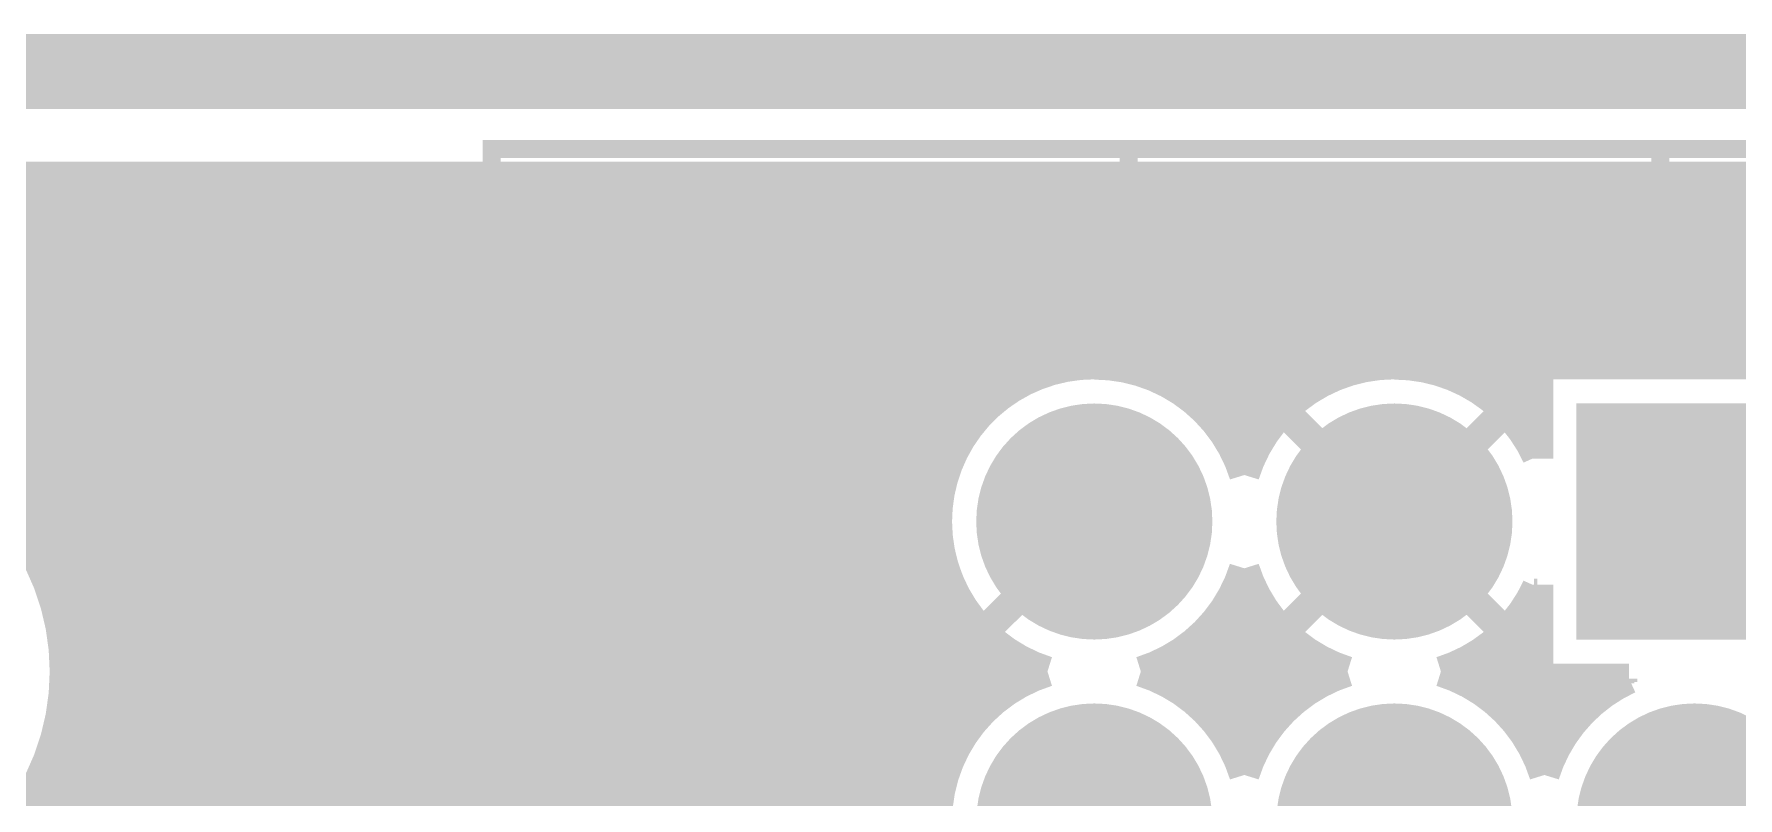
# Model space of a CAD drawing. Extents: x -5 to 112, y -62 to 71.
# Drawn here: x 1.82 to 16.24, y 64.97 to 71.44 of the extents above; entities that cross this region are included whole.
import ezdxf

# ---------------------------------------------------------------- set-up
doc = ezdxf.new("R2010")
doc.units = 0
doc.header["$MEASUREMENT"] = 0
doc.layers.get('0').update_dxf_attribs({"linetype": 'CONTINUOUS'})
for name, color, linetype in [('25-336-0_BOT', 7, 'CONTINUOUS'), ('25-336-0_DRD', 7, 'CONTINUOUS'), ('25-336-0_DRL', 2, 'CONTINUOUS'), ('25-336-0_IN1', 4, 'CONTINUOUS'), ('25-336-0_IN2', 3, 'CONTINUOUS'), ('25-336-0_SMB', 5, 'CONTINUOUS'), ('25-336-0_SMT', 10, 'CONTINUOUS'), ('25-336-0_SST', 9, 'CONTINUOUS'), ('25-336-0_TOP', 12, 'CONTINUOUS'), ('THRUHOLE_TAP', 8, 'CONTINUOUS')]:
    doc.layers.add(name, color=color, linetype=linetype)

# ---------------------------------------------------------------- blocks, each defined once
blk = doc.blocks.new('SQUARE_19')
blk.add_solid([(0.99949, 0.99949), (0.99949, -0.99949), (-0.99949, 0.99949), (-0.99949, -0.99949)])
blk = doc.blocks.new('ROUND_30')
at = {"const_width": 0.99949}
blk.add_lwpolyline([(-0.499744, 0, 1), (0.499744, 0, 1)], format="xyb", close=True, dxfattribs=at)
blk = doc.blocks.new('ROUND_75')
at = {"const_width": 0.54991}
blk.add_lwpolyline([(-0.274954, 0, 1), (0.274954, 0, 1)], format="xyb", close=True, dxfattribs=at)

msp = doc.modelspace()

# ---------------------------------------------------------------- linework, layer by layer
at = {"layer": '25-336-0_BOT'}
for points, const_width in [([(50.85588, 70.231), (-4.191, 70.231)], 0.254), ([(50.80508, 70.1802), (-4.191, 70.1802)], 0.254), ([(1.7526, 70.231), (1.7526, 69.63664)], 0.254), ([(1.9812, 70.231), (1.9812, 69.51472)], 0.254), ([(2.2098, 70.231), (2.2098, 69.37502)], 0.254), ([(2.4384, 70.231), (2.4384, 69.20992)], 0.254), ([(2.667, 70.231), (2.667, 69.02196)], 0.254), ([(2.8956, 70.231), (2.8956, 68.80098)], 0.254), ([(3.1242, 70.231), (3.1242, 68.53936)], 0.254), ([(3.3528, 70.231), (3.3528, 68.22186)], 0.254), ([(3.5814, 70.231), (3.5814, 67.82308)], 0.254), ([(3.81, 70.231), (3.81, 67.2592)], 0.254), ([(4.0386, 70.231), (4.0386, 27.432)], 0.254), ([(4.2672, 70.231), (4.2672, 27.432)], 0.254), ([(4.4958, 70.231), (4.4958, 27.432)], 0.254), ([(4.7244, 70.231), (4.7244, 27.432)], 0.254), ([(4.953, 70.231), (4.953, 27.432)], 0.254), ([(5.1816, 70.231), (5.1816, 58.96864)], 0.254), ([(5.4102, 70.231), (5.4102, 59.1566)], 0.254), ([(5.6388, 70.231), (5.6388, 59.3852)], 0.254), ([(5.8674, 70.231), (5.8674, 59.6138)], 0.254), ([(6.096, 70.231), (6.096, 59.8424)], 0.254), ([(6.3246, 70.231), (6.3246, 60.071)], 0.254), ([(6.5532, 70.231), (6.5532, 60.2996)], 0.254), ([(6.7818, 70.231), (6.7818, 60.5282)], 0.254), ([(7.0104, 70.231), (7.0104, 60.7568)], 0.254), ([(7.239, 70.231), (7.239, 60.9854)], 0.254), ([(7.4676, 70.231), (7.4676, 61.214)], 0.254), ([(7.6962, 70.231), (7.6962, 61.4426)], 0.254), ([(7.9248, 70.231), (7.9248, 61.6712)], 0.254), ([(8.1534, 70.231), (8.1534, 61.8998)], 0.254), ([(8.382, 70.231), (8.382, 62.1284)], 0.254), ([(8.6106, 70.231), (8.6106, 62.357)], 0.254), ([(8.8392, 70.231), (8.8392, 62.5856)], 0.254), ([(9.0678, 70.231), (9.0678, 62.8142)], 0.254), ([(9.2964, 70.231), (9.2964, 63.0428)], 0.254), ([(9.525, 70.231), (9.525, 67.7037)], 0.254), ([(9.7536, 70.231), (9.7536, 68.13804)], 0.254), ([(9.9822, 70.231), (9.9822, 68.36156)], 0.254), ([(10.2108, 70.231), (10.2108, 68.5038)], 0.254), ([(10.4394, 70.231), (10.4394, 68.59016)], 0.254), ([(10.668, 70.231), (10.668, 68.63334)], 0.254), ([(10.8966, 70.231), (10.8966, 68.63588)], 0.254), ([(11.1252, 70.231), (11.1252, 68.59778)], 0.254), ([(11.3538, 70.231), (11.3538, 68.5165)], 0.254), ([(11.5824, 70.231), (11.5824, 68.38188)], 0.254), ([(11.811, 70.231), (11.811, 68.16852)], 0.254), ([(12.0396, 70.231), (12.0396, 67.7799)], 0.254), ([(12.2682, 70.231), (12.2682, 68.10502)], 0.254), ([(12.4968, 70.231), (12.4968, 68.34124)], 0.254), ([(12.7254, 70.231), (12.7254, 68.4911)], 0.254), ([(12.954, 70.231), (12.954, 68.58508)], 0.254), ([(13.1826, 70.231), (13.1826, 68.6308)], 0.254), ([(13.4112, 70.231), (13.4112, 68.63842)], 0.254), ([(13.6398, 70.231), (13.6398, 68.6054)], 0.254), ([(13.8684, 70.231), (13.8684, 68.5292)], 0.254), ([(14.097, 70.231), (14.097, 68.39966)], 0.254), ([(14.3256, 70.231), (14.3256, 68.19646)], 0.254), ([(14.5542, 70.231), (14.5542, 67.84086)], 0.254), ([(14.7828, 70.231), (14.7828, 68.64096)], 0.254), ([(15.0114, 70.231), (15.0114, 68.64096)], 0.254), ([(15.24, 70.231), (15.24, 68.64096)], 0.254), ([(15.4686, 70.231), (15.4686, 68.64096)], 0.254), ([(15.6972, 70.231), (15.6972, 68.64096)], 0.254), ([(15.9258, 70.231), (15.9258, 68.64096)], 0.254), ([(16.1544, 70.231), (16.1544, 68.64096)], 0.254), ([(50.66792, 69.9516), (0.8382, 69.9516)], 0.254), ([(50.62728, 69.723), (1.5621, 69.723)], 0.254), ([(50.66792, 69.4944), (2.01676, 69.4944)], 0.254), ([(50.80508, 69.2658), (2.36474, 69.2658)], 0.254), ([(50.8508, 69.0372), (2.64922, 69.0372)], 0.254), ([(18.44294, 68.8086), (2.88798, 68.8086)], 0.254), ([(10.39876, 68.58), (3.09118, 68.58)], 0.254), ([(12.93876, 68.58), (11.1887, 68.58)], 0.254), ([(14.54404, 68.58), (13.7287, 68.58)], 0.254), ([(17.20596, 68.64096), (14.54404, 68.64096)], 0.254), ([(14.54404, 68.64096), (14.54404, 67.86118)], 0.254), ([(9.96696, 68.3514), (3.2639, 68.3514)], 0.254), ([(12.50696, 68.3514), (11.62304, 68.3514)], 0.254), ([(12.3952, 68.2498), (13.335, 67.31)], 0.254), ([(14.2748, 68.2498), (13.335, 67.31)], 0.254), ([(14.54404, 68.3514), (14.16304, 68.3514)], 0.254), ([(9.7409, 68.1228), (3.4163, 68.1228)], 0.254), ([(12.2809, 68.1228), (11.84656, 68.1228)], 0.254), ([(14.54404, 68.1228), (14.38656, 68.1228)], 0.254), ([(9.59866, 67.8942), (3.5433, 67.8942)], 0.254), ([(12.13866, 67.8942), (11.9888, 67.8942)], 0.254), ([(9.5123, 67.6656), (3.65506, 67.6656)], 0.254), ([(9.47166, 67.437), (3.74904, 67.437)], 0.254), ([(12.3952, 66.3702), (13.335, 67.31)], 0.254), ([(14.2748, 66.3702), (13.335, 67.31)], 0.254), ([(9.46912, 67.2084), (3.82524, 67.2084)], 0.254), ([(9.50722, 66.9798), (3.88874, 66.9798)], 0.254), ([(9.525, 66.91376), (9.525, 65.1637)], 0.254), ([(12.0396, 66.8401), (12.0396, 65.2399)], 0.254), ([(9.5885, 66.7512), (3.937, 66.7512)], 0.254), ([(12.1285, 66.7512), (12.0015, 66.7512)], 0.254), ([(14.54404, 66.75628), (14.54404, 65.97904)], 0.254), ([(14.5542, 66.7766), (14.5542, 65.30086)], 0.254), ([(9.72312, 66.5226), (3.97002, 66.5226)], 0.254), ([(12.26312, 66.5226), (11.86688, 66.5226)], 0.254), ([(12.2682, 66.51498), (12.2682, 65.56502)], 0.254), ([(14.54404, 66.5226), (14.40688, 66.5226)], 0.254), ([(9.7536, 66.48196), (9.7536, 65.59804)], 0.254), ([(11.811, 66.45148), (11.811, 65.62852)], 0.254), ([(14.3256, 66.421), (14.3256, 65.65646)], 0.254), ([(9.93648, 66.294), (3.99288, 66.294)], 0.254), ([(9.9822, 66.2559), (9.9822, 65.82156)], 0.254), ([(11.5824, 66.23812), (11.5824, 65.84188)], 0.254), ([(12.47648, 66.294), (11.65352, 66.294)], 0.254), ([(12.4968, 66.27622), (12.4968, 65.80124)], 0.254), ([(14.097, 66.22034), (14.097, 65.85966)], 0.254), ([(14.54404, 66.294), (14.19352, 66.294)], 0.254), ([(10.2108, 66.11366), (10.2108, 65.9638)], 0.254), ([(11.3538, 66.1035), (11.3538, 65.9765)], 0.254), ([(12.7254, 66.12636), (12.7254, 65.9511)], 0.254), ([(13.8684, 66.0908), (13.8684, 65.9892)], 0.254), ([(10.3251, 66.0654), (4.0005, 66.0654)], 0.254), ([(12.8651, 66.0654), (11.2649, 66.0654)], 0.254), ([(14.54404, 66.0654), (13.8049, 66.0654)], 0.254), ([(15.32128, 65.97904), (14.54404, 65.97904)], 0.254), ([(14.7828, 65.97904), (14.7828, 65.52946)], 0.254), ([(15.0114, 65.97904), (15.0114, 65.78092)], 0.254), ([(15.24, 65.97904), (15.24, 65.9384)], 0.254), ([(9.99998, 65.8368), (3.99542, 65.8368)], 0.254), ([(12.53998, 65.8368), (11.59002, 65.8368)], 0.254), ([(15.07998, 65.8368), (14.13002, 65.8368)], 0.254), ([(9.76122, 65.6082), (3.97764, 65.6082)], 0.254), ([(12.30122, 65.6082), (11.82624, 65.6082)], 0.254), ([(14.84122, 65.6082), (14.36624, 65.6082)], 0.254), ([(9.61136, 65.3796), (3.94462, 65.3796)], 0.254), ([(12.15136, 65.3796), (11.9761, 65.3796)], 0.254), ([(14.69136, 65.3796), (14.5161, 65.3796)], 0.254), ([(9.51992, 65.151), (3.8989, 65.151)], 0.254), ([(9.4742, 64.9224), (3.84048, 64.9224)], 0.254), ([(15.875, 64.77), (13.716, 62.611), (9.779, 62.611), (5.715, 58.547)], 0.635)]:
    msp.add_lwpolyline(points, dxfattribs=dict(at, const_width=const_width))
at = {"layer": '25-336-0_BOT', "const_width": 0.254}
for points in [[(4.0005, 66.04, 0.4142136), (0, 70.0405)], [(10.795, 68.64096, 0.4142136), (9.46404, 67.31)], [(12.065, 67.7037, 0.3286705), (10.795, 68.63842)], [(13.335, 68.64096, 0.3286704), (12.065, 67.7037)], [(14.54404, 67.86118, 0.2938068), (13.335, 68.63842)], [(9.46404, 67.31, 0.328165), (10.39876, 66.04)], [(11.1887, 66.04, 0.246774), (12.06428, 66.91398)], [(12.065, 66.91376, 0.2462906), (12.93876, 66.04)], [(13.7287, 66.04, 0.2133297), (14.54387, 66.75635)], [(0, 62.0395, 0.4142136), (4.0005, 66.04)], [(10.39876, 66.04, 0.3281646), (9.46404, 64.77)], [(12.065, 65.1637, 0.2472579), (11.1887, 66.04)], [(12.93876, 66.04, 0.2467747), (12.06428, 65.16392)], [(14.605, 65.1637, 0.2472579), (13.7287, 66.04)], [(15.32128, 65.97904, 0.2133304), (14.60483, 65.16375)]]:
    msp.add_lwpolyline(points, format="xyb", dxfattribs=at)
at = {"layer": '25-336-0_DRD'}
for points, const_width in [([(-5.08, 7.62), (-5.08, 71.12), (111.76, 71.12), (111.76, -5.08), (-5.08, -5.08), (-5.08, 7.62)], 0.635), ([(10.16, 67.945), (10.16, 66.675)], 0.254), ([(11.43, 67.945), (10.16, 67.945)], 0.254), ([(10.795, 67.945), (10.795, 66.675)], 0.254), ([(11.43, 66.675), (11.43, 67.945)], 0.254), ([(12.7, 67.945), (12.7, 66.675)], 0.254), ([(13.97, 67.945), (12.7, 67.945)], 0.254), ([(13.335, 67.945), (13.335, 66.675)], 0.254), ([(13.97, 66.675), (13.97, 67.945)], 0.254), ([(15.24, 67.945), (15.24, 66.675)], 0.254), ([(16.51, 67.945), (15.24, 67.945)], 0.254), ([(15.875, 67.945), (15.875, 66.675)], 0.254), ([(11.43, 67.31), (10.16, 67.31)], 0.254), ([(13.97, 67.31), (12.7, 67.31)], 0.254), ([(16.51, 67.31), (15.24, 67.31)], 0.254), ([(10.16, 66.675), (11.43, 66.675)], 0.254), ([(12.7, 66.675), (13.97, 66.675)], 0.254), ([(15.24, 66.675), (16.51, 66.675)], 0.254), ([(10.16, 65.405), (10.16, 64.135)], 0.254), ([(11.43, 65.405), (10.16, 65.405)], 0.254), ([(10.795, 65.405), (10.795, 64.135)], 0.254), ([(11.43, 64.135), (11.43, 65.405)], 0.254), ([(12.7, 65.405), (12.7, 64.135)], 0.254), ([(13.97, 65.405), (12.7, 65.405)], 0.254), ([(13.335, 65.405), (13.335, 64.135)], 0.254), ([(13.97, 64.135), (13.97, 65.405)], 0.254), ([(15.24, 65.405), (15.24, 64.135)], 0.254), ([(16.51, 65.405), (15.24, 65.405)], 0.254), ([(15.875, 65.405), (15.875, 64.135)], 0.254)]:
    msp.add_lwpolyline(points, dxfattribs=dict(at, const_width=const_width))
at = {"layer": '25-336-0_DRL', "const_width": 0.635}
msp.add_lwpolyline([(-5.08, 7.62), (-5.08, 71.12), (111.76, 71.12), (111.76, -5.08), (-5.08, -5.08), (-5.08, 7.62)], dxfattribs=at)
at = {"layer": '25-336-0_IN1', "const_width": 0.254}
for points in [[(50.63998, 69.85), (-3.937, 69.85)], [(1.778, 69.85), (1.778, 67.1195)], [(2.0066, 69.85), (2.0066, 66.58864)], [(2.2352, 69.85), (2.2352, 25.146)], [(2.4638, 69.85), (2.4638, 25.146)], [(2.6924, 69.85), (2.6924, 25.146)], [(2.921, 69.85), (2.921, 25.146)], [(3.1496, 69.85), (3.1496, 25.146)], [(3.3782, 69.85), (3.3782, 25.146)], [(3.6068, 69.85), (3.6068, 25.146)], [(3.8354, 69.85), (3.8354, 25.146)], [(4.064, 69.85), (4.064, 25.146)], [(4.2926, 69.85), (4.2926, 25.146)], [(4.5212, 69.85), (4.5212, 25.146)], [(4.7498, 69.85), (4.7498, 25.146)], [(4.9784, 69.85), (4.9784, 25.146)], [(5.207, 69.85), (5.207, 58.99912)], [(5.4356, 69.85), (5.4356, 59.16676)], [(5.6642, 69.85), (5.6642, 59.22518)], [(5.8928, 69.85), (5.8928, 59.20232)], [(6.1214, 69.85), (6.1214, 59.09056)], [(6.35, 69.85), (6.35, 58.7883)], [(6.5786, 69.85), (6.5786, 29.845)], [(6.8072, 69.85), (6.8072, 29.845)], [(7.0358, 69.85), (7.0358, 30.31998)], [(7.2644, 69.85), (7.2644, 30.55112)], [(7.493, 69.85), (7.493, 30.64002)], [(7.7216, 69.85), (7.7216, 35.34664)], [(7.9502, 69.85), (7.9502, 61.61786)], [(8.1788, 69.85), (8.1788, 61.87694)], [(8.4074, 69.85), (8.4074, 61.9252)], [(8.636, 69.85), (8.636, 61.9252)], [(8.8646, 69.85), (8.8646, 61.9252)], [(9.0932, 69.85), (9.0932, 61.9252)], [(9.3218, 69.85), (9.3218, 61.9252)], [(9.5504, 69.85), (9.5504, 67.7799)], [(9.779, 69.85), (9.779, 68.16852)], [(10.0076, 69.85), (10.0076, 68.38188)], [(10.2362, 69.85), (10.2362, 68.5165)], [(10.4648, 69.85), (10.4648, 68.59778)], [(10.6934, 69.85), (10.6934, 68.63588)], [(10.922, 69.85), (10.922, 68.63334)], [(11.1506, 69.85), (11.1506, 68.59016)], [(11.3792, 69.85), (11.3792, 68.5038)], [(11.6078, 69.85), (11.6078, 68.36156)], [(11.8364, 69.85), (11.8364, 68.13804)], [(12.065, 69.85), (12.065, 67.7037)], [(12.2936, 69.85), (12.2936, 68.13804)], [(12.5222, 69.85), (12.5222, 68.36156)], [(12.7508, 69.85), (12.7508, 68.5038)], [(12.9794, 69.85), (12.9794, 68.59016)], [(13.208, 69.85), (13.208, 68.63334)], [(13.4366, 69.85), (13.4366, 68.63588)], [(13.6652, 69.85), (13.6652, 68.59778)], [(13.8938, 69.85), (13.8938, 68.5165)], [(14.1224, 69.85), (14.1224, 68.38188)], [(14.351, 69.85), (14.351, 68.16852)], [(14.5796, 69.85), (14.5796, 68.64096)], [(14.8082, 69.85), (14.8082, 68.64096)], [(15.0368, 69.85), (15.0368, 68.64096)], [(15.2654, 69.85), (15.2654, 68.64096)], [(15.494, 69.85), (15.494, 68.64096)], [(15.7226, 69.85), (15.7226, 68.64096)], [(15.9512, 69.85), (15.9512, 68.64096)], [(16.1798, 69.85), (16.1798, 68.64096)], [(50.62728, 69.723), (-3.937, 69.723)], [(50.66792, 69.4944), (-3.937, 69.4944)], [(50.80508, 69.2658), (-3.937, 69.2658)], [(59.73064, 69.0372), (-3.937, 69.0372)], [(18.44294, 68.8086), (-3.937, 68.8086)], [(10.39876, 68.58), (-3.937, 68.58)], [(12.93876, 68.58), (11.1887, 68.58)], [(14.54404, 68.58), (13.7287, 68.58)], [(17.20596, 68.64096), (14.54404, 68.64096)], [(14.54404, 68.64096), (14.54404, 67.86118)], [(9.96696, 68.3514), (-3.937, 68.3514)], [(12.50696, 68.3514), (11.62304, 68.3514)], [(12.3952, 68.2498), (13.335, 67.31)], [(14.2748, 68.2498), (13.335, 67.31)], [(14.54404, 68.3514), (14.16304, 68.3514)], [(9.7409, 68.1228), (-3.937, 68.1228)], [(12.2809, 68.1228), (11.84656, 68.1228)], [(14.54404, 68.1228), (14.38656, 68.1228)], [(9.59866, 67.8942), (0.94234, 67.8942)], [(12.13866, 67.8942), (11.9888, 67.8942)], [(9.5123, 67.6656), (1.29794, 67.6656)], [(9.47166, 67.437), (1.54178, 67.437)], [(12.3952, 66.3702), (13.335, 67.31)], [(14.2748, 66.3702), (13.335, 67.31)], [(9.46912, 67.2084), (1.71958, 67.2084)], [(9.50722, 66.9798), (1.8542, 66.9798)], [(9.5504, 66.8401), (9.5504, 65.2399)], [(12.065, 66.91376), (12.065, 65.1637)], [(9.5885, 66.7512), (1.95326, 66.7512)], [(12.1285, 66.7512), (12.0015, 66.7512)], [(14.54404, 66.75628), (14.54404, 65.97904)], [(9.72312, 66.5226), (2.02184, 66.5226)], [(12.26312, 66.5226), (11.86688, 66.5226)], [(14.54404, 66.5226), (14.40688, 66.5226)], [(9.779, 66.45148), (9.779, 65.62852)], [(11.8364, 66.48196), (11.8364, 65.59804)], [(12.2936, 66.48196), (12.2936, 65.59804)], [(14.351, 66.45148), (14.351, 65.62852)], [(9.93648, 66.294), (2.06502, 66.294)], [(10.0076, 66.23812), (10.0076, 65.84188)], [(11.6078, 66.2559), (11.6078, 65.82156)], [(12.47648, 66.294), (11.65352, 66.294)], [(12.5222, 66.2559), (12.5222, 65.82156)], [(14.1224, 66.23812), (14.1224, 65.84188)], [(14.54404, 66.294), (14.19352, 66.294)], [(10.2362, 66.1035), (10.2362, 65.9765)], [(11.3792, 66.11366), (11.3792, 65.9638)], [(12.7508, 66.11366), (12.7508, 65.9638)], [(13.8938, 66.1035), (13.8938, 65.9765)], [(10.3251, 66.0654), (2.08026, 66.0654)], [(12.8651, 66.0654), (11.2649, 66.0654)], [(14.54404, 66.0654), (13.8049, 66.0654)], [(15.32128, 65.97904), (14.54404, 65.97904)], [(14.5796, 65.97904), (14.5796, 65.2399)], [(14.8082, 65.97904), (14.8082, 65.56502)], [(15.0368, 65.97904), (15.0368, 65.80124)], [(15.2654, 65.97904), (15.2654, 65.9511)], [(9.99998, 65.8368), (2.0701, 65.8368)], [(12.53998, 65.8368), (11.59002, 65.8368)], [(15.07998, 65.8368), (14.13002, 65.8368)], [(2.0066, 65.49136), (2.0066, 25.146)], [(9.76122, 65.6082), (2.03454, 65.6082)], [(12.30122, 65.6082), (11.82624, 65.6082)], [(14.84122, 65.6082), (14.36624, 65.6082)], [(9.61136, 65.3796), (1.97104, 65.3796)], [(12.15136, 65.3796), (11.9761, 65.3796)], [(14.69136, 65.3796), (14.5161, 65.3796)], [(9.51992, 65.151), (1.8796, 65.151)], [(9.4742, 64.9224), (1.75514, 64.9224)], [(1.778, 64.9605), (1.778, 25.146)]]:
    msp.add_lwpolyline(points, dxfattribs=at)
for points in [[(10.795, 68.64096, 0.4142136), (9.46404, 67.31)], [(12.065, 67.7037, 0.3286705), (10.795, 68.63842)], [(13.335, 68.64096, 0.3286704), (12.065, 67.7037)], [(14.54404, 67.86118, 0.2938068), (13.335, 68.63842)], [(2.08026, 66.04, 0.4142136), (0, 68.12026)], [(9.46404, 67.31, 0.328165), (10.39876, 66.04)], [(11.1887, 66.04, 0.246774), (12.06428, 66.91398)], [(12.065, 66.91376, 0.2462906), (12.93876, 66.04)], [(13.7287, 66.04, 0.2133297), (14.54387, 66.75635)], [(0, 63.95974, 0.4142136), (2.08026, 66.04)], [(10.39876, 66.04, 0.3281646), (9.46404, 64.77)], [(12.065, 65.1637, 0.2472579), (11.1887, 66.04)], [(12.93876, 66.04, 0.2467747), (12.06428, 65.16392)], [(14.605, 65.1637, 0.2472579), (13.7287, 66.04)], [(15.32128, 65.97904, 0.2133304), (14.60483, 65.16375)]]:
    msp.add_lwpolyline(points, format="xyb", dxfattribs=at)
at = {"layer": '25-336-0_IN2', "const_width": 0.254}
for points in [[(50.63998, 69.85), (-3.937, 69.85)], [(1.778, 69.85), (1.778, 67.1195)], [(2.0066, 69.85), (2.0066, 66.58864)], [(2.2352, 69.85), (2.2352, 25.146)], [(2.4638, 69.85), (2.4638, 25.146)], [(2.6924, 69.85), (2.6924, 25.146)], [(2.921, 69.85), (2.921, 25.146)], [(3.1496, 69.85), (3.1496, 25.146)], [(3.3782, 69.85), (3.3782, 25.146)], [(3.6068, 69.85), (3.6068, 25.146)], [(3.8354, 69.85), (3.8354, 25.146)], [(4.064, 69.85), (4.064, 25.146)], [(4.2926, 69.85), (4.2926, 25.146)], [(4.5212, 69.85), (4.5212, 25.146)], [(4.7498, 69.85), (4.7498, 25.146)], [(4.9784, 69.85), (4.9784, 25.146)], [(5.207, 69.85), (5.207, 58.99912)], [(5.4356, 69.85), (5.4356, 59.16676)], [(5.6642, 69.85), (5.6642, 59.22518)], [(5.8928, 69.85), (5.8928, 59.20232)], [(6.1214, 69.85), (6.1214, 59.09056)], [(6.35, 69.85), (6.35, 58.7883)], [(6.5786, 69.85), (6.5786, 29.845)], [(6.8072, 69.85), (6.8072, 29.845)], [(7.0358, 69.85), (7.0358, 30.31998)], [(7.2644, 69.85), (7.2644, 30.55112)], [(7.493, 69.85), (7.493, 30.64002)], [(7.7216, 69.85), (7.7216, 35.34664)], [(7.9502, 69.85), (7.9502, 35.53206)], [(8.1788, 69.85), (8.1788, 35.60064)], [(8.4074, 69.85), (8.4074, 56.35752)], [(8.636, 69.85), (8.636, 56.50992)], [(8.8646, 69.85), (8.8646, 56.55818)], [(9.0932, 69.85), (9.0932, 56.5277)], [(9.3218, 69.85), (9.3218, 56.40578)], [(9.5504, 69.85), (9.5504, 67.7799)], [(9.779, 69.85), (9.779, 68.16852)], [(10.0076, 69.85), (10.0076, 68.38188)], [(10.2362, 69.85), (10.2362, 68.5165)], [(10.4648, 69.85), (10.4648, 68.59778)], [(10.6934, 69.85), (10.6934, 68.63588)], [(10.922, 69.85), (10.922, 68.63334)], [(11.1506, 69.85), (11.1506, 68.59016)], [(11.3792, 69.85), (11.3792, 68.5038)], [(11.6078, 69.85), (11.6078, 68.36156)], [(11.8364, 69.85), (11.8364, 68.13804)], [(12.065, 69.85), (12.065, 67.7037)], [(12.2936, 69.85), (12.2936, 68.13804)], [(12.5222, 69.85), (12.5222, 68.36156)], [(12.7508, 69.85), (12.7508, 68.5038)], [(12.9794, 69.85), (12.9794, 68.59016)], [(13.208, 69.85), (13.208, 68.63334)], [(13.4366, 69.85), (13.4366, 68.63588)], [(13.6652, 69.85), (13.6652, 68.59778)], [(13.8938, 69.85), (13.8938, 68.5165)], [(14.1224, 69.85), (14.1224, 68.38188)], [(14.351, 69.85), (14.351, 68.16852)], [(14.5796, 69.85), (14.5796, 68.64096)], [(14.8082, 69.85), (14.8082, 68.64096)], [(15.0368, 69.85), (15.0368, 68.64096)], [(15.2654, 69.85), (15.2654, 68.64096)], [(15.494, 69.85), (15.494, 68.64096)], [(15.7226, 69.85), (15.7226, 68.64096)], [(15.9512, 69.85), (15.9512, 68.64096)], [(16.1798, 69.85), (16.1798, 68.64096)], [(50.62728, 69.723), (-3.937, 69.723)], [(50.66792, 69.4944), (-3.937, 69.4944)], [(50.80508, 69.2658), (-3.937, 69.2658)], [(59.73064, 69.0372), (-3.937, 69.0372)], [(18.44294, 68.8086), (-3.937, 68.8086)], [(10.39876, 68.58), (-3.937, 68.58)], [(12.93876, 68.58), (11.1887, 68.58)], [(14.54404, 68.58), (13.7287, 68.58)], [(17.20596, 68.64096), (14.54404, 68.64096)], [(14.54404, 68.64096), (14.54404, 67.86118)], [(9.96696, 68.3514), (-3.937, 68.3514)], [(12.50696, 68.3514), (11.62304, 68.3514)], [(12.3952, 68.2498), (13.335, 67.31)], [(14.2748, 68.2498), (13.335, 67.31)], [(14.54404, 68.3514), (14.16304, 68.3514)], [(9.7409, 68.1228), (-3.937, 68.1228)], [(12.2809, 68.1228), (11.84656, 68.1228)], [(14.54404, 68.1228), (14.38656, 68.1228)], [(9.59866, 67.8942), (0.94234, 67.8942)], [(12.13866, 67.8942), (11.9888, 67.8942)], [(9.5123, 67.6656), (1.29794, 67.6656)], [(9.47166, 67.437), (1.54178, 67.437)], [(12.3952, 66.3702), (13.335, 67.31)], [(14.2748, 66.3702), (13.335, 67.31)], [(9.46912, 67.2084), (1.71958, 67.2084)], [(9.50722, 66.9798), (1.8542, 66.9798)], [(9.5504, 66.8401), (9.5504, 65.2399)], [(12.065, 66.91376), (12.065, 65.1637)], [(9.5885, 66.7512), (1.95326, 66.7512)], [(12.1285, 66.7512), (12.0015, 66.7512)], [(14.54404, 66.75628), (14.54404, 65.97904)], [(9.72312, 66.5226), (2.02184, 66.5226)], [(12.26312, 66.5226), (11.86688, 66.5226)], [(14.54404, 66.5226), (14.40688, 66.5226)], [(9.779, 66.45148), (9.779, 65.62852)], [(11.8364, 66.48196), (11.8364, 65.59804)], [(12.2936, 66.48196), (12.2936, 65.59804)], [(14.351, 66.45148), (14.351, 65.62852)], [(9.93648, 66.294), (2.06502, 66.294)], [(10.0076, 66.23812), (10.0076, 65.84188)], [(11.6078, 66.2559), (11.6078, 65.82156)], [(12.47648, 66.294), (11.65352, 66.294)], [(12.5222, 66.2559), (12.5222, 65.82156)], [(14.1224, 66.23812), (14.1224, 65.84188)], [(14.54404, 66.294), (14.19352, 66.294)], [(10.2362, 66.1035), (10.2362, 65.9765)], [(11.3792, 66.11366), (11.3792, 65.9638)], [(12.7508, 66.11366), (12.7508, 65.9638)], [(13.8938, 66.1035), (13.8938, 65.9765)], [(10.3251, 66.0654), (2.08026, 66.0654)], [(12.8651, 66.0654), (11.2649, 66.0654)], [(14.54404, 66.0654), (13.8049, 66.0654)], [(15.32128, 65.97904), (14.54404, 65.97904)], [(14.5796, 65.97904), (14.5796, 65.2399)], [(14.8082, 65.97904), (14.8082, 65.56502)], [(15.0368, 65.97904), (15.0368, 65.80124)], [(15.2654, 65.97904), (15.2654, 65.9511)], [(9.99998, 65.8368), (2.0701, 65.8368)], [(12.53998, 65.8368), (11.59002, 65.8368)], [(15.07998, 65.8368), (14.13002, 65.8368)], [(2.0066, 65.49136), (2.0066, 25.146)], [(9.76122, 65.6082), (2.03454, 65.6082)], [(12.30122, 65.6082), (11.82624, 65.6082)], [(14.84122, 65.6082), (14.36624, 65.6082)], [(9.61136, 65.3796), (1.97104, 65.3796)], [(12.15136, 65.3796), (11.9761, 65.3796)], [(14.69136, 65.3796), (14.5161, 65.3796)], [(9.51992, 65.151), (1.8796, 65.151)], [(9.4742, 64.9224), (1.75514, 64.9224)], [(1.778, 64.9605), (1.778, 25.146)]]:
    msp.add_lwpolyline(points, dxfattribs=at)
for points in [[(10.795, 68.64096, 0.4142136), (9.46404, 67.31)], [(12.065, 67.7037, 0.3286705), (10.795, 68.63842)], [(13.335, 68.64096, 0.3286704), (12.065, 67.7037)], [(14.54404, 67.86118, 0.2938068), (13.335, 68.63842)], [(2.08026, 66.04, 0.4142136), (0, 68.12026)], [(9.46404, 67.31, 0.328165), (10.39876, 66.04)], [(11.1887, 66.04, 0.246774), (12.06428, 66.91398)], [(12.065, 66.91376, 0.2462906), (12.93876, 66.04)], [(13.7287, 66.04, 0.2133297), (14.54387, 66.75635)], [(0, 63.95974, 0.4142136), (2.08026, 66.04)], [(10.39876, 66.04, 0.3281646), (9.46404, 64.77)], [(12.065, 65.1637, 0.2472579), (11.1887, 66.04)], [(12.93876, 66.04, 0.2467747), (12.06428, 65.16392)], [(14.605, 65.1637, 0.2472579), (13.7287, 66.04)], [(15.32128, 65.97904, 0.2133304), (14.60483, 65.16375)]]:
    msp.add_lwpolyline(points, format="xyb", dxfattribs=at)
at = {"layer": '25-336-0_SST', "const_width": 0.1524}
for points in [[(7.84352, 61.61532), (5.69468, 61.61532), (5.69468, 70.46468), (11.08456, 70.46468), (11.08456, 69.81444), (6.14426, 69.81444), (6.7437, 69.215), (6.7437, 62.865)], [(11.08456, 70.46468), (15.58544, 70.46468), (20.97532, 70.46468), (20.97532, 61.61532), (18.82394, 61.61532)], [(15.58544, 70.46468), (15.58544, 69.81444)], [(6.14426, 69.81444), (6.14426, 62.26556)], [(6.7437, 69.215), (11.08456, 69.215), (11.08456, 69.81444)], [(19.92376, 69.215), (15.58544, 69.215), (15.58544, 69.81444), (20.52574, 69.81444)], [(10.91438, 67.19062), (11.11504, 66.98996), (11.11504, 67.63004), (10.91438, 67.42938), (10.91438, 67.19062), (10.67562, 67.19062), (10.47496, 66.98996), (11.11504, 66.98996)], [(13.45438, 67.19062), (13.65504, 66.98996), (13.65504, 67.63004), (13.45438, 67.42938), (13.45438, 67.19062), (13.21562, 67.19062), (13.01496, 66.98996), (13.65504, 66.98996)], [(15.99438, 67.19062), (16.19504, 66.98996), (16.19504, 67.63004), (15.99438, 67.42938), (15.99438, 67.19062), (15.75562, 67.19062), (15.55496, 66.98996), (16.19504, 66.98996)], [(10.67562, 67.19062), (10.67562, 67.42938), (10.47496, 67.63004), (11.11504, 67.63004)], [(10.47496, 66.98996), (10.47496, 67.63004)], [(13.21562, 67.19062), (13.21562, 67.42938), (13.01496, 67.63004), (13.65504, 67.63004)], [(13.01496, 66.98996), (13.01496, 67.63004)], [(15.75562, 67.19062), (15.75562, 67.42938), (15.55496, 67.63004), (16.19504, 67.63004)], [(15.55496, 66.98996), (15.55496, 67.63004)], [(10.91438, 67.42938), (10.67562, 67.42938)], [(13.45438, 67.42938), (13.21562, 67.42938)], [(15.99438, 67.42938), (15.75562, 67.42938)], [(10.91438, 64.65062), (11.11504, 64.44996), (11.11504, 65.09004), (10.91438, 64.88938), (10.91438, 64.65062), (10.67562, 64.65062), (10.47496, 64.44996), (11.11504, 64.44996)], [(13.45438, 64.65062), (13.65504, 64.44996), (13.65504, 65.09004), (13.45438, 64.88938), (13.45438, 64.65062), (13.21562, 64.65062), (13.01496, 64.44996), (13.65504, 64.44996)], [(15.99438, 64.65062), (16.19504, 64.44996), (16.19504, 65.09004), (15.99438, 64.88938), (15.99438, 64.65062), (15.75562, 64.65062), (15.55496, 64.44996), (16.19504, 64.44996)], [(10.67562, 64.65062), (10.67562, 64.88938), (10.47496, 65.09004), (11.11504, 65.09004)], [(10.47496, 64.44996), (10.47496, 65.09004)], [(13.21562, 64.65062), (13.21562, 64.88938), (13.01496, 65.09004), (13.65504, 65.09004)], [(13.01496, 64.44996), (13.01496, 65.09004)], [(15.75562, 64.65062), (15.75562, 64.88938), (15.55496, 65.09004), (16.19504, 65.09004)], [(15.55496, 64.44996), (15.55496, 65.09004)]]:
    msp.add_lwpolyline(points, dxfattribs=at)
at = {"layer": '25-336-0_TOP', "const_width": 0.254}
for points in [[(27.813, 69.85), (1.2192, 69.85)], [(1.778, 69.85), (1.778, 69.62394)], [(2.0066, 69.85), (2.0066, 69.49948)], [(2.2352, 69.85), (2.2352, 69.35724)], [(2.4638, 69.85), (2.4638, 69.19214)], [(2.6924, 69.85), (2.6924, 68.9991)], [(2.921, 69.85), (2.921, 68.77304)], [(3.1496, 69.85), (3.1496, 68.50634)], [(3.3782, 69.85), (3.3782, 68.18122)], [(3.6068, 69.85), (3.6068, 67.76974)], [(3.8354, 69.85), (3.8354, 67.17792)], [(4.064, 69.85), (4.064, 56.40324)], [(4.2926, 69.85), (4.2926, 56.50992)], [(4.5212, 69.85), (4.5212, 56.5277)], [(4.7498, 69.85), (4.7498, 56.5277)], [(4.9784, 69.85), (4.9784, 56.6928)], [(5.207, 69.85), (5.207, 58.99912)], [(5.4356, 69.85), (5.4356, 59.16676)], [(5.6642, 69.85), (5.6642, 59.22518)], [(5.8928, 69.85), (5.8928, 59.20232)], [(6.1214, 69.85), (6.1214, 59.09056)], [(6.35, 69.85), (6.35, 58.7883)], [(6.5786, 69.85), (6.5786, 56.6928)], [(6.8072, 69.85), (6.8072, 56.6928)], [(7.0358, 69.85), (7.0358, 56.6928)], [(7.2644, 69.85), (7.2644, 56.6928)], [(7.493, 69.85), (7.493, 56.6928)], [(7.7216, 69.85), (7.7216, 56.6928)], [(7.9502, 69.85), (7.9502, 56.5277)], [(8.1788, 69.85), (8.1788, 56.5277)], [(8.4074, 69.85), (8.4074, 56.5277)], [(8.636, 69.85), (8.636, 56.5277)], [(8.8646, 69.85), (8.8646, 56.55818)], [(9.0932, 69.85), (9.0932, 66.25336)], [(9.3218, 69.85), (9.3218, 66.48196)], [(9.5504, 69.85), (9.5504, 67.7799)], [(9.779, 69.85), (9.779, 68.16852)], [(10.0076, 69.85), (10.0076, 68.38188)], [(10.2362, 69.85), (10.2362, 68.5165)], [(10.4648, 69.85), (10.4648, 68.59778)], [(10.6934, 69.85), (10.6934, 68.63588)], [(10.922, 69.85), (10.922, 68.63334)], [(11.1506, 69.85), (11.1506, 68.59016)], [(11.3792, 69.85), (11.3792, 68.5038)], [(11.6078, 69.85), (11.6078, 68.36156)], [(11.8364, 69.85), (11.8364, 68.13804)], [(12.065, 69.85), (12.065, 67.7037)], [(12.2936, 69.85), (12.2936, 68.13804)], [(12.5222, 69.85), (12.5222, 68.36156)], [(12.7508, 69.85), (12.7508, 68.5038)], [(12.9794, 69.85), (12.9794, 68.59016)], [(13.208, 69.85), (13.208, 68.63334)], [(13.4366, 69.85), (13.4366, 68.63588)], [(13.6652, 69.85), (13.6652, 68.59778)], [(13.8938, 69.85), (13.8938, 68.5165)], [(14.1224, 69.85), (14.1224, 68.38188)], [(14.351, 69.85), (14.351, 68.16852)], [(14.5796, 69.85), (14.5796, 68.64096)], [(14.8082, 69.85), (14.8082, 68.64096)], [(15.0368, 69.85), (15.0368, 68.64096)], [(15.2654, 69.85), (15.2654, 68.64096)], [(15.494, 69.85), (15.494, 68.64096)], [(15.7226, 69.85), (15.7226, 68.64096)], [(15.9512, 69.85), (15.9512, 68.64096)], [(16.1798, 69.85), (16.1798, 68.64096)], [(27.6225, 69.6722), (1.6764, 69.6722)], [(27.3939, 69.4436), (2.10058, 69.4436)], [(27.1653, 69.215), (2.43332, 69.215)], [(18.76044, 68.9864), (2.7051, 68.9864)], [(18.39722, 68.7578), (2.93624, 68.7578)], [(10.2616, 68.5292), (3.13182, 68.5292)], [(12.8016, 68.5292), (11.32586, 68.5292)], [(14.54404, 68.5292), (13.86586, 68.5292)], [(17.20596, 68.64096), (14.54404, 68.64096)], [(14.54404, 68.64096), (14.54404, 67.86118)], [(9.906, 68.3006), (3.29946, 68.3006)], [(12.446, 68.3006), (11.68146, 68.3006)], [(12.3952, 68.2498), (13.335, 67.31)], [(14.2748, 68.2498), (13.335, 67.31)], [(14.54404, 68.3006), (14.22146, 68.3006)], [(9.70534, 68.072), (3.44678, 68.072)], [(12.24534, 68.072), (11.88466, 68.072)], [(14.54404, 68.072), (14.42466, 68.072)], [(9.5758, 67.8434), (3.57124, 67.8434)], [(12.1158, 67.8434), (12.0142, 67.8434)], [(9.4996, 67.6148), (3.67792, 67.6148)], [(9.46658, 67.3862), (3.76682, 67.3862)], [(10.795, 60.4012), (10.795, 62.865), (9.398, 64.262), (9.398, 65.913), (10.795, 67.31)], [(12.3952, 66.3702), (13.335, 67.31)], [(14.2748, 66.3702), (13.335, 67.31)], [(15.875, 67.31), (22.3012, 67.31), (22.86, 66.7512)], [(9.4742, 67.1576), (3.84048, 67.1576)], [(9.51992, 66.929), (3.8989, 66.929)], [(9.5504, 66.8401), (9.5504, 66.71056)], [(12.065, 66.91376), (12.065, 65.1637)], [(9.5377, 66.7004), (3.94462, 66.7004)], [(9.5885, 66.74866), (9.07796, 66.24066)], [(12.15136, 66.7004), (11.9761, 66.7004)], [(14.54404, 66.7004), (14.5161, 66.7004)], [(14.54404, 66.75628), (14.54404, 65.97904)], [(9.3091, 66.4718), (3.97764, 66.4718)], [(12.30122, 66.4718), (11.82624, 66.4718)], [(11.8364, 66.48196), (11.8364, 65.59804)], [(12.2936, 66.48196), (12.2936, 65.59804)], [(14.351, 66.45148), (14.351, 65.62852)], [(14.54404, 66.4718), (14.36624, 66.4718)], [(9.0805, 66.2432), (3.99542, 66.2432)], [(12.53998, 66.2432), (11.59002, 66.2432)], [(11.6078, 66.2559), (11.6078, 65.82156)], [(12.5222, 66.2559), (12.5222, 65.82156)], [(14.1224, 66.23812), (14.1224, 65.84188)], [(14.54404, 66.2432), (14.13002, 66.2432)], [(11.3792, 66.11366), (11.3792, 65.9638)], [(12.7508, 66.11366), (12.7508, 65.9638)], [(13.8938, 66.1035), (13.8938, 65.9765)], [(8.95096, 66.0146), (4.0005, 66.0146)], [(12.8651, 66.0146), (11.2649, 66.0146)], [(14.54404, 66.0146), (13.8049, 66.0146)], [(15.32128, 65.97904), (14.54404, 65.97904)], [(14.5796, 65.97904), (14.5796, 65.2399)], [(14.8082, 65.97904), (14.8082, 65.56502)], [(15.0368, 65.97904), (15.0368, 65.80124)], [(15.2654, 65.97904), (15.2654, 65.9511)], [(8.9408, 65.786), (3.99288, 65.786)], [(8.9408, 65.913), (8.9408, 64.262)], [(12.47648, 65.786), (11.65352, 65.786)], [(15.01648, 65.786), (14.19352, 65.786)], [(8.9408, 65.5574), (3.97002, 65.5574)], [(12.26312, 65.5574), (11.86688, 65.5574)], [(14.80312, 65.5574), (14.40688, 65.5574)], [(8.9408, 65.3288), (3.937, 65.3288)], [(12.1285, 65.3288), (12.0015, 65.3288)], [(14.6685, 65.3288), (14.5415, 65.3288)], [(8.9408, 65.1002), (3.88874, 65.1002)], [(8.9408, 64.8716), (3.82524, 64.8716)], [(3.8354, 64.90208), (3.8354, 56.1848)]]:
    msp.add_lwpolyline(points, dxfattribs=at)
for points in [[(4.0005, 66.04, 0.3261519), (1.2192, 69.85)], [(10.795, 68.64096, 0.4142136), (9.46404, 67.31)], [(12.065, 67.7037, 0.3286705), (10.795, 68.63842)], [(13.335, 68.64096, 0.3286704), (12.065, 67.7037)], [(14.54404, 67.86118, 0.2938068), (13.335, 68.63842)], [(9.46404, 67.31, 0.1093008), (9.58826, 66.74855)], [(11.1887, 66.04, 0.246774), (12.06428, 66.91398)], [(12.065, 66.91376, 0.2462906), (12.93876, 66.04)], [(13.7287, 66.04, 0.2133297), (14.54387, 66.75635)], [(9.07542, 66.23558, 0.1989124), (8.9418, 65.913)], [(0, 62.0395, 0.4142136), (4.0005, 66.04)], [(12.065, 65.1637, 0.2472579), (11.1887, 66.04)], [(12.93876, 66.04, 0.2467747), (12.06428, 65.16392)], [(14.605, 65.1637, 0.2472579), (13.7287, 66.04)], [(15.32128, 65.97904, 0.2133304), (14.60483, 65.16375)]]:
    msp.add_lwpolyline(points, format="xyb", dxfattribs=at)

# ---------------------------------------------------------------- block references
at = {"layer": '25-336-0_BOT'}
for name, p in [('ROUND_30', (10.795, 67.31)), ('ROUND_30', (13.335, 67.31)), ('SQUARE_19', (15.875, 67.31)), ('ROUND_30', (10.795, 64.77)), ('ROUND_30', (13.335, 64.77)), ('ROUND_30', (15.875, 64.77))]:
    msp.add_blockref(name, p, dxfattribs=at)
at = {"layer": '25-336-0_DRL'}
for p in [(10.795, 67.31), (13.335, 67.31), (15.875, 67.31), (10.795, 64.77), (13.335, 64.77), (15.875, 64.77)]:
    msp.add_blockref('ROUND_75', p, dxfattribs=at)
at = {"layer": '25-336-0_IN1'}
for name, p in [('ROUND_30', (10.795, 67.31)), ('ROUND_30', (13.335, 67.31)), ('SQUARE_19', (15.875, 67.31)), ('ROUND_30', (10.795, 64.77)), ('ROUND_30', (13.335, 64.77)), ('ROUND_30', (15.875, 64.77))]:
    msp.add_blockref(name, p, dxfattribs=at)
at = {"layer": '25-336-0_IN2'}
for name, p in [('ROUND_30', (10.795, 67.31)), ('ROUND_30', (13.335, 67.31)), ('SQUARE_19', (15.875, 67.31)), ('ROUND_30', (10.795, 64.77)), ('ROUND_30', (13.335, 64.77)), ('ROUND_30', (15.875, 64.77))]:
    msp.add_blockref(name, p, dxfattribs=at)
at = {"layer": '25-336-0_SMB'}
for name, p in [('ROUND_30', (10.795, 67.31)), ('ROUND_30', (13.335, 67.31)), ('SQUARE_19', (15.875, 67.31)), ('ROUND_30', (10.795, 64.77)), ('ROUND_30', (13.335, 64.77)), ('ROUND_30', (15.875, 64.77))]:
    msp.add_blockref(name, p, dxfattribs=at)
at = {"layer": '25-336-0_SMT'}
for name, p in [('ROUND_30', (10.795, 67.31)), ('ROUND_30', (13.335, 67.31)), ('SQUARE_19', (15.875, 67.31)), ('ROUND_30', (10.795, 64.77)), ('ROUND_30', (13.335, 64.77)), ('ROUND_30', (15.875, 64.77))]:
    msp.add_blockref(name, p, dxfattribs=at)
at = {"layer": '25-336-0_TOP'}
for name, p in [('ROUND_30', (10.795, 67.31)), ('ROUND_30', (13.335, 67.31)), ('SQUARE_19', (15.875, 67.31)), ('ROUND_30', (10.795, 64.77)), ('ROUND_30', (13.335, 64.77)), ('ROUND_30', (15.875, 64.77))]:
    msp.add_blockref(name, p, dxfattribs=at)
at = {"layer": 'THRUHOLE_TAP'}
for p in [(10.795, 67.31), (13.335, 67.31), (15.875, 67.31), (10.795, 64.77), (13.335, 64.77), (15.875, 64.77)]:
    msp.add_blockref('ROUND_75', p, dxfattribs=at)

doc.saveas('drawing.dxf')
